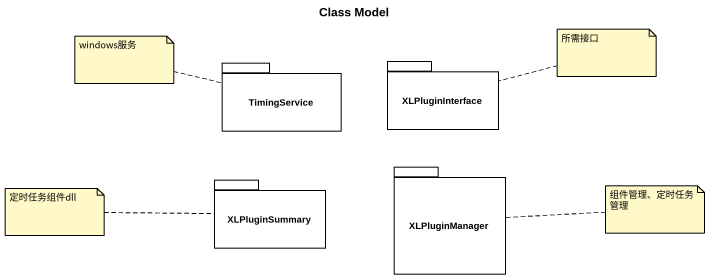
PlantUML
@startuml
title Class Model
package TimingService {
}
package XLPluginInterface {
}
package XLPluginManager {
}
package XLPluginSummary {
}
note left of TimingService : windows服务
note right of XLPluginInterface : 所需接口
note left of XLPluginSummary : 定时任务组件dll
note right of XLPluginManager : 组件管理、定时任务管理
@enduml
